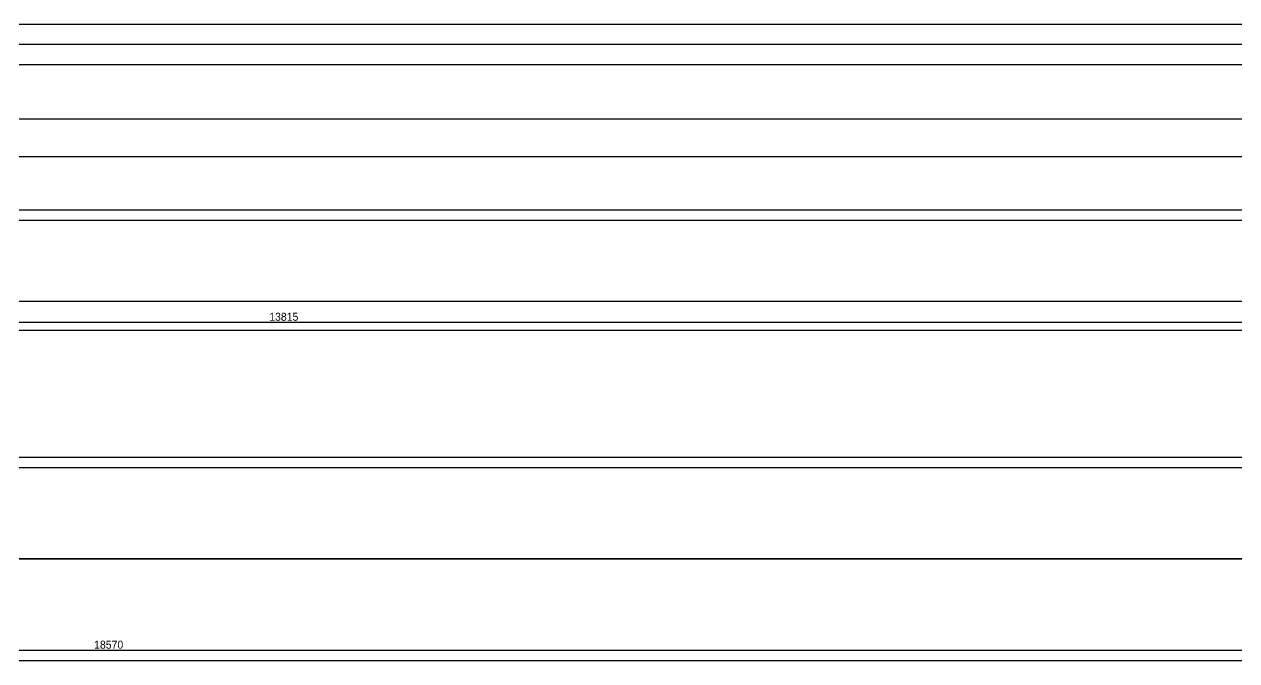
# Model space of a CAD drawing. Header units: millimetres. Extents: x 28486 to 374549, y -351975 to 868946.
# Drawn here: x 284398 to 288945, y -306750 to -304363 of the extents above; entities that cross this region are included whole.
import ezdxf

# ---------------------------------------------------------------- set-up
doc = ezdxf.new("R2010")
doc.units = ezdxf.units.MM
doc.header["$LTSCALE"] = 150
doc.layers.get('Defpoints').update_dxf_attribs({"color": 150})
for name, color, linetype in [('-----27 Bus Duct_HV_6.6kV (추후 증설용)', 150, 'Continuous'), ('-----27 Bus Duct_HV_IT BACK UP A', 7, 'Continuous'), ('-----27 Bus Duct_LV_380-220V_IT BACK UP', 2, 'Continuous'), ('-----27 Bus Duct_LV_380-220V_LOAD BANK', 7, 'Continuous'), ('-----27 Bus Duct_LV_380-220V_UT', 41, 'Continuous'), ('-----27 Bus Duct_LV_380-220V_UT B', 71, 'Continuous')]:
    doc.layers.add(name, color=color, linetype=linetype)
doc.styles.get("Standard").update_dxf_attribs({"font": ''})
doc.styles.get('Standard').set_extended_font_data('Dotum')
doc.dimstyles.new('전기통신참고용-치수', dxfattribs={"dimscale": 15, "dimtxt": 2, "dimasz": 0, "dimexe": 0, "dimexo": 0, "dimgap": 0.4, "dimtad": 4, "dimdec": 0, "dimzin": 0, "dimdsep": 46, "dimtxsty": 'Standard', "dimblk": 'NONE', "dimcen": 0, "dimse1": 1, "dimse2": 1, "dimsd1": 1, "dimsd2": 1, "dimclrd": 8, "dimclre": 8, "dimclrt": 8, "dimadec": 0, "dimazin": 0, "dimtfac": 1, "dimtdec": 0, "dimtix": 1, "dimtmove": 2, "dimatfit": 0, "dimldrblk": 'NONE', "dimfxl": 2, "dimtolj": 1, "dimtzin": 0, "dimarcsym": 0})

# ---------------------------------------------------------------- blocks, each defined once
blk = doc.blocks.new('*D668')
at = {"layer": 'Defpoints', "color": 0, "transparency": 16777216}
for p in [(686, 14824.4), (686, 14824.4), (686, -3745.6)]:
    blk.add_point(p, dxfattribs=at)
at = {"color": 0, "transparency": 16777216, "insert": (665, 5539.4), "char_height": 30, "attachment_point": 5, "rotation": 90}
blk.add_mtext('\\A1;{\\C0;18570}', dxfattribs=at)
blk = doc.blocks.new('_None')
blk = doc.blocks.new('*U987')
at = {"color": 1}
blk.add_line((343, 36722.9), (343, -783.2), dxfattribs=at)
at = {"color": 0}
blk.add_lwpolyline([(686, -783.2), (0, -783.2), (0, 36722.9), (686, 36722.9)], close=True, dxfattribs=at)
blk = doc.blocks.new('*D616')
at = {"layer": 'Defpoints', "color": 0, "transparency": 16777216}
for p in [(0, 34825.8), (152, 34825.8), (152, 34825.8)]:
    blk.add_point(p, dxfattribs=at)
at = {"color": 0, "transparency": 16777216, "insert": (76, 34804.7), "char_height": 30, "attachment_point": 5}
blk.add_mtext('\\A1;{\\C0;152}', dxfattribs=at)
blk = doc.blocks.new('*D617')
at = {"layer": 'Defpoints', "color": 0, "transparency": 16777216}
for p in [(152, 34825.8), (152, 34825.8), (152, 22401.8)]:
    blk.add_point(p, dxfattribs=at)
at = {"color": 0, "transparency": 16777216, "insert": (131, 28613.8), "char_height": 30, "attachment_point": 5, "rotation": 90}
blk.add_mtext('\\A1;{\\C0;12424}', dxfattribs=at)
blk = doc.blocks.new('*D618')
at = {"layer": 'Defpoints', "color": 0, "transparency": 16777216}
for p in [(0, 22401.8), (152, 22401.8), (152, 22401.8)]:
    blk.add_point(p, dxfattribs=at)
at = {"color": 0, "transparency": 16777216, "insert": (76, 22422.8), "char_height": 30, "attachment_point": 5}
blk.add_mtext('\\A1;{\\C0;152}', dxfattribs=at)
blk = doc.blocks.new('*U743')
at = {"color": 1}
blk.add_line((382, 17788), (382, 818), dxfattribs=at)
at = {"color": 0}
blk.add_lwpolyline([(764, 818), (0, 818), (0, 17788), (764, 17788)], close=True, dxfattribs=at)
blk = doc.blocks.new('*D2095')
at = {"layer": 'Defpoints', "color": 0, "transparency": 16777216}
for p in [(764, 12515.7), (764, 12515.7), (764, 12394.8), (764, 12394.8), (764, -1420.2), (764, -4666.3)]:
    blk.add_point(p, dxfattribs=at)
at = {"color": 0, "transparency": 16777216, "char_height": 30, "attachment_point": 5, "rotation": 90}
for s, insert in [('\\A1;{\\C0;13815}', (743, 5487.3)), ('\\A1;{\\C0;17182}', (743, 3924.7))]:
    blk.add_mtext(s, dxfattribs=dict(at, insert=insert))
blk = doc.blocks.new('*U667')
at = {"color": 1}
blk.add_line((343, 14824.4), (343, -3745.6), dxfattribs=at)
at = {"color": 0}
blk.add_lwpolyline([(686, -3745.6), (0, -3745.6), (0, 14824.4), (686, 14824.4)], close=True, dxfattribs=at)
dim = blk.add_linear_dim(base=(686, 14824.4), p1=(686, -3745.6), p2=(686, 14824.4), angle=90, text='{\\C0;<>}', dimstyle='전기통신참고용-치수', override={"dimtad": 1, "dimtxsty": 'Standard', "dimclrd": 0, "dimclre": 0, "dimclrt": 0}, dxfattribs=at)
dim.commit()
dim.dimension.update_dxf_attribs({"geometry": '*D668', "text_midpoint": (665, 5539.4)})
blk = doc.blocks.new('*U615')
at = {"color": 1}
blk.add_line((76, 34825.8), (76, 22401.8), dxfattribs=at)
at = {"color": 0}
blk.add_lwpolyline([(152, 22401.8), (0, 22401.8), (0, 34825.8), (152, 34825.8)], close=True, dxfattribs=at)
for base, p1, p2, override, picture, middle in [((152, 34825.8), (0, 34825.8), (152, 34825.8), {"dimtxsty": 'Standard', "dimclrd": 0, "dimclre": 0, "dimclrt": 0}, '*D616', (76, 34804.7)), ((152, 22401.8), (0, 22401.8), (152, 22401.8), {"dimtad": 1, "dimtxsty": 'Standard', "dimclrd": 0, "dimclre": 0, "dimclrt": 0}, '*D618', (76, 22422.8))]:
    dim = blk.add_linear_dim(base=base, p1=p1, p2=p2, text='{\\C0;<>}', dimstyle='전기통신참고용-치수', override=override, dxfattribs=at)
    dim.commit()
    dim.dimension.update_dxf_attribs({"geometry": picture, "text_midpoint": middle})
dim = blk.add_linear_dim(base=(152, 34825.8), p1=(152, 22401.8), p2=(152, 34825.8), angle=90, text='{\\C0;<>}', dimstyle='전기통신참고용-치수', override={"dimtad": 1, "dimtxsty": 'Standard', "dimclrd": 0, "dimclre": 0, "dimclrt": 0}, dxfattribs=at)
dim.commit()
dim.dimension.update_dxf_attribs({"geometry": '*D617', "text_midpoint": (131, 28613.8)})
blk = doc.blocks.new('*U2093')
at = {"color": 1}
for p, q in [((382, 12515.7), (382, -4666.3)), ((382, 12394.8), (382, -1420.2))]:
    blk.add_line(p, q, dxfattribs=at)
at = {"color": 0}
for points in [[(764, -4666.3), (0, -4666.3), (0, 12515.7), (764, 12515.7)], [(764, -1420.2), (0, -1420.2), (0, 12394.8), (764, 12394.8)]]:
    blk.add_lwpolyline(points, close=True, dxfattribs=at)
for base, p1, p2, middle in [((764, 12515.7), (764, -4666.3), (764, 12515.7), (743, 3924.7)), ((764, 12394.8), (764, -1420.2), (764, 12394.8), (743, 5487.3))]:
    dim = blk.add_linear_dim(base=base, p1=p1, p2=p2, angle=90, text='{\\C0;<>}', dimstyle='전기통신참고용-치수', override={"dimtad": 1, "dimtxsty": 'Standard', "dimclrd": 0, "dimclre": 0, "dimclrt": 0}, dxfattribs=at)
    dim.commit()
    dim.dimension.update_dxf_attribs({"geometry": '*D2095', "text_midpoint": middle})

msp = doc.modelspace()

# ---------------------------------------------------------------- linework, layer by layer
at = {"layer": '-----27 Bus Duct_HV_6.6kV (추후 증설용)', "elevation": 0}
msp.add_lwpolyline([(320553, -305509.9), (320553, -304859.9), (276222, -304859.9), (276222, -305509.9)], close=True, dxfattribs=at)

# ---------------------------------------------------------------- block references
at = {"layer": '-----27 Bus Duct_HV_IT BACK UP A', "rotation": 270}
msp.add_blockref('*U615', (261924.2, -304363), dxfattribs=at)
at = {"layer": '-----27 Bus Duct_LV_380-220V_IT BACK UP', "rotation": 270}
msp.add_blockref('*U667', (279175.6, -306025), dxfattribs=at)
at = {"layer": '-----27 Bus Duct_LV_380-220V_LOAD BANK', "rotation": 270}
msp.add_blockref('*U2093', (279884.3, -304717.2, 0), dxfattribs=at)
at = {"layer": '-----27 Bus Duct_LV_380-220V_UT', "rotation": 89.99999999999999}
msp.add_blockref('*U743', (293218, -306750, 0), dxfattribs=at)
at = {"layer": '-----27 Bus Duct_LV_380-220V_UT B', "rotation": 270}
msp.add_blockref('*U987', (277238.2, -304717.2), dxfattribs=at)

doc.saveas('drawing.dxf')
